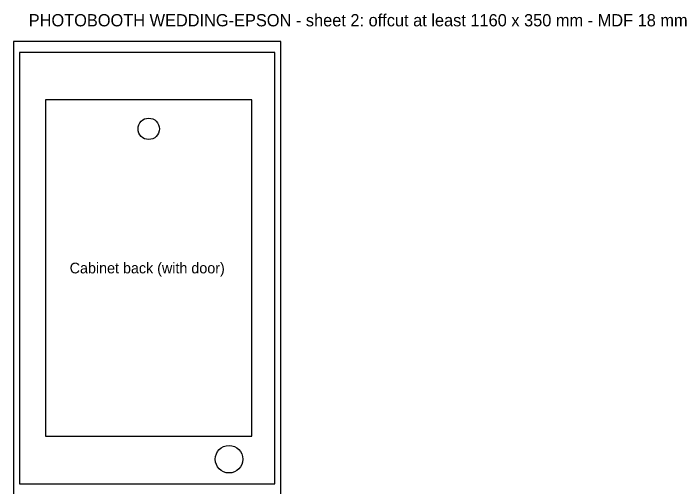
# Model space of a CAD drawing. Header units: millimetres. Extents: x 0 to 881, y 0 to 1197.
# Drawn here: x 0 to 881, y 577 to 1197 of the extents above; entities that cross this region are included whole.
import ezdxf
from ezdxf.enums import TextEntityAlignment as Align

# ---------------------------------------------------------------- set-up
doc = ezdxf.new("R2010")
doc.units = ezdxf.units.MM
for name, color, linetype in [('CUT_DOOR', 6, 'Continuous'), ('CUT_INSIDE', 5, 'Continuous'), ('CUT_OUTSIDE', 1, 'Continuous'), ('LABELS', 7, 'Continuous'), ('SHEET', 8, 'Continuous')]:
    doc.layers.add(name, color=color, linetype=linetype)

msp = doc.modelspace()

# ---------------------------------------------------------------- linework, layer by layer
at = {"layer": 'CUT_DOOR'}
msp.add_lwpolyline([(312, 1084), (42, 1084), (42, 644), (312, 644)], close=True, dxfattribs=at)
at = {"layer": 'CUT_INSIDE'}
for centre, radius in [((177, 1046), 14), ((282, 614), 18)]:
    msp.add_circle(centre, radius, dxfattribs=at)
at = {"layer": 'CUT_OUTSIDE'}
msp.add_lwpolyline([(342, 1146), (8, 1146), (8, 582), (342, 582)], close=True, dxfattribs=at)
at = {"layer": 'SHEET'}
msp.add_lwpolyline([(0, 0), (350, 0), (350, 1160), (0, 1160)], close=True, dxfattribs=at)

# ---------------------------------------------------------------- texts
at = {"layer": 'LABELS'}
msp.add_text('PHOTOBOOTH WEDDING-EPSON - sheet 2: offcut at least 1160 x 350 mm - MDF 18 mm', height=16, dxfattribs=at).set_placement((20, 1180))
msp.add_text('Cabinet back (with door)', height=14, dxfattribs=at).set_placement((175, 864), align=Align.MIDDLE_CENTER)

doc.saveas('drawing.dxf')
